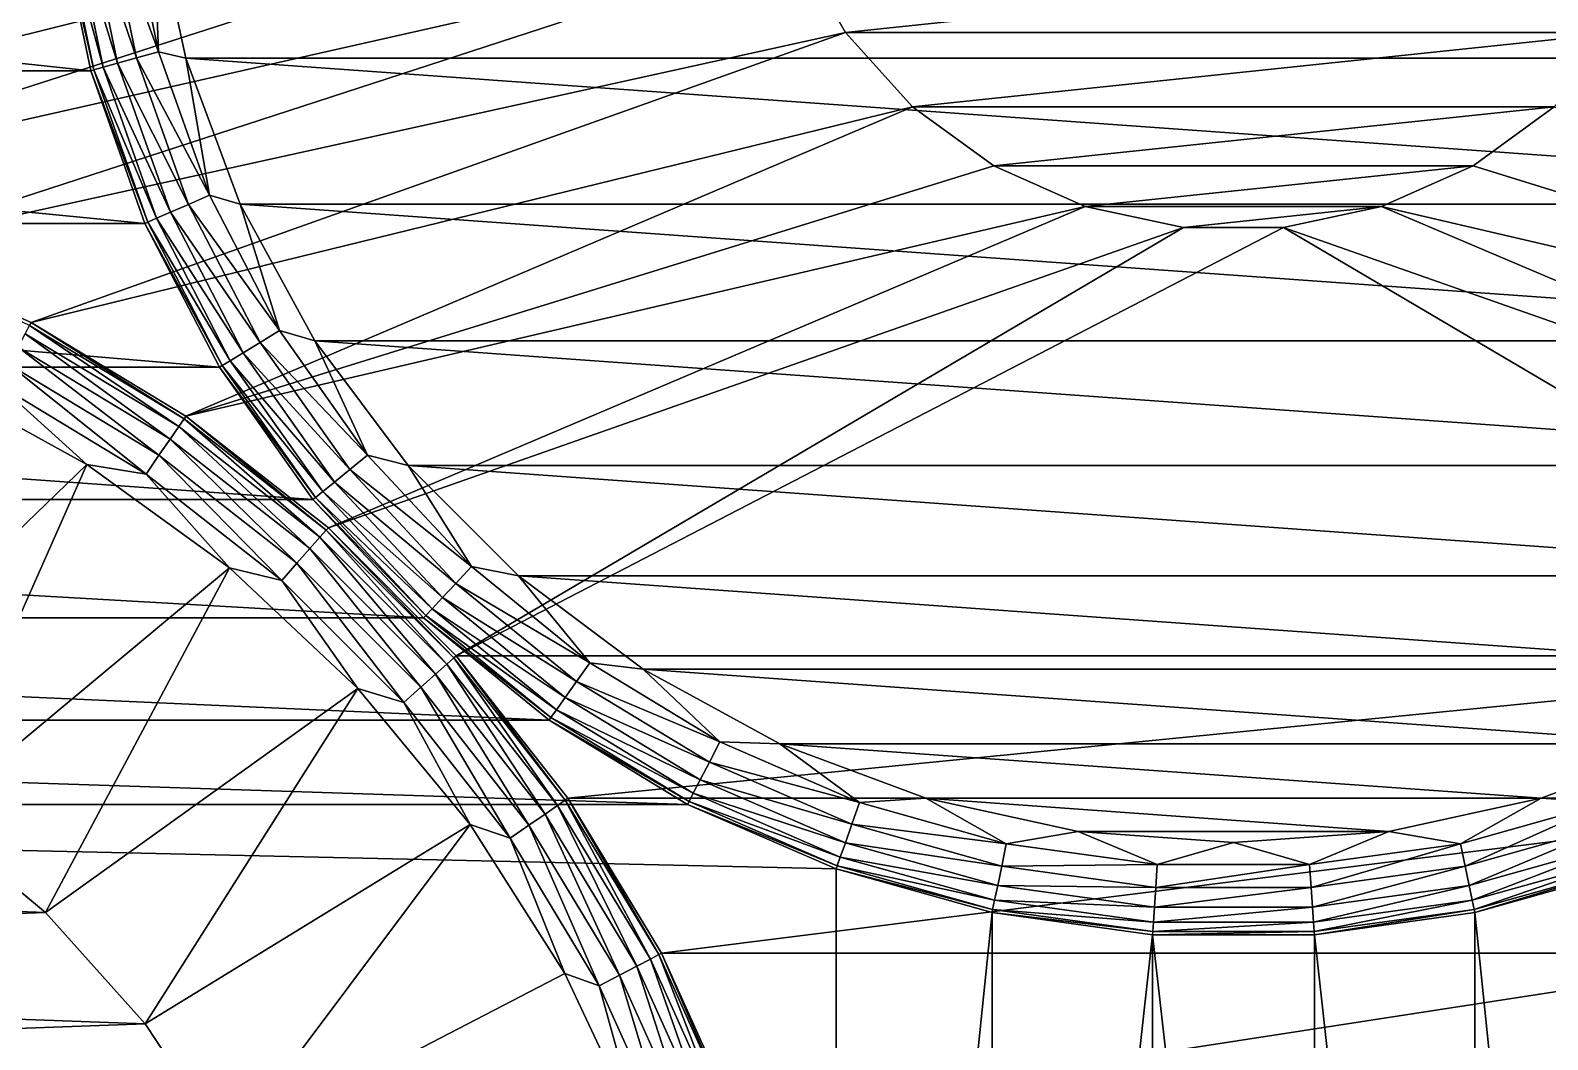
# Model space of a CAD drawing. Extents: x 464 to 15145, y 328 to 7622.
# Drawn here: x 4788 to 6263, y 4568 to 5550 of the extents above; entities that cross this region are included whole.
import ezdxf

# ---------------------------------------------------------------- set-up
doc = ezdxf.new("R2010")
doc.units = 0
doc.layers.get('0').update_dxf_attribs({"linetype": 'CONTINUOUS'})

msp = doc.modelspace()

# ---------------------------------------------------------------- linework, layer by layer
at = {"color": 7}
for points in [[(5531.9, 6011.6, -3744.1), (4111.2, 5432.7, -3744.1), (2690.5, 6011.6, -3744.1), (5531.9, 6011.6, -3744.1)], [(5501.8, 5918.9, -3744.1), (4111.2, 5432.7, -3744.1), (5531.9, 6011.6, -3744.1), (5501.8, 5918.9, -3744.1)], [(5501.8, 5918.9, -3744.1), (4286.9, 5422, -3744.1), (4111.2, 5432.7, -3744.1), (5501.8, 5918.9, -3744.1)], [(5491.6, 5821.9, -3744.1), (4286.9, 5422, -3744.1), (5501.8, 5918.9, -3744.1), (5491.6, 5821.9, -3744.1)], [(5501.8, 5725, -3744.1), (4286.9, 5422, -3744.1), (5491.6, 5821.9, -3744.1), (5501.8, 5725, -3744.1)], [(5501.8, 5725, -3744.1), (4460, 5390.3, -3744.1), (4286.9, 5422, -3744.1), (5501.8, 5725, -3744.1)], [(5531.9, 5632.3, -3744.1), (4460, 5390.3, -3744.1), (5501.8, 5725, -3744.1), (5531.9, 5632.3, -3744.1)], [(4841.3, 5668.4, -5189.8), (4826.7, 5666.4, -5170.7), (4872.6, 5517.8, -5189.8), (4841.3, 5668.4, -5189.8)], [(4860.2, 5671, -5204.5), (4841.3, 5668.4, -5189.8), (4891, 5523, -5204.5), (4860.2, 5671, -5204.5)], [(4891, 5523, -5204.5), (4841.3, 5668.4, -5189.8), (4872.6, 5517.8, -5189.8), (4891, 5523, -5204.5)], [(4912.4, 5529, -5213.7), (4882.3, 5674.1, -5213.7), (4860.2, 5671, -5204.5), (4912.4, 5529, -5213.7)], [(4912.4, 5529, -5213.7), (4860.2, 5671, -5204.5), (4891, 5523, -5204.5), (4912.4, 5529, -5213.7)], [(4912.4, 5529, -5213.7), (4906.9, 5670.8, -5216.8), (4882.3, 5674.1, -5213.7), (4912.4, 5529, -5213.7)], [(4912.4, 5529, -5213.7), (4939.1, 5522.8, -5216.8), (4906.9, 5670.8, -5216.8), (4912.4, 5529, -5213.7)], [(7008.9, 5670.8, -5216.8), (4906.9, 5670.8, -5216.8), (6976.7, 5522.8, -5216.8), (7008.9, 5670.8, -5216.8)], [(6976.7, 5522.8, -5216.8), (4906.9, 5670.8, -5216.8), (4939.1, 5522.8, -5216.8), (6976.7, 5522.8, -5216.8)], [(3375.9, 5510.5, -4432), (4846.5, 5510.5, -4432), (3408, 5664.7, -4432), (3375.9, 5510.5, -4432)], [(3408, 5664.7, -4432), (4846.5, 5510.5, -4432), (4814.5, 5664.7, -4432), (3408, 5664.7, -4432)], [(4814.5, 5664.7, -5124.5), (4849.6, 5511.4, -5148.4), (4817.6, 5665.2, -5148.4), (4814.5, 5664.7, -5124.5)], [(4846.5, 5510.5, -5124.5), (4849.6, 5511.4, -5148.4), (4814.5, 5664.7, -5124.5), (4846.5, 5510.5, -5124.5)], [(4846.5, 5510.5, -4432), (4846.5, 5510.5, -5124.5), (4814.5, 5664.7, -4432), (4846.5, 5510.5, -4432)], [(4814.5, 5664.7, -4432), (4846.5, 5510.5, -5124.5), (4814.5, 5664.7, -5124.5), (4814.5, 5664.7, -4432)], [(4826.7, 5666.4, -5170.7), (4817.6, 5665.2, -5148.4), (4858.5, 5513.9, -5170.7), (4826.7, 5666.4, -5170.7)], [(4858.5, 5513.9, -5170.7), (4817.6, 5665.2, -5148.4), (4849.6, 5511.4, -5148.4), (4858.5, 5513.9, -5170.7)], [(4872.6, 5517.8, -5189.8), (4826.7, 5666.4, -5170.7), (4858.5, 5513.9, -5170.7), (4872.6, 5517.8, -5189.8)], [(5531.9, 5632.3, -3744.1), (4628, 5337.9, -3744.1), (4460, 5390.3, -3744.1), (5531.9, 5632.3, -3744.1)], [(5580.7, 5547.8, -3744.1), (4628, 5337.9, -3744.1), (5531.9, 5632.3, -3744.1), (5580.7, 5547.8, -3744.1)], [(5531.9, 5632.3, -3744.1), (5531.9, 5632.3, -4528.9), (5580.7, 5547.8, -4528.9), (5531.9, 5632.3, -3744.1)], [(5531.9, 5632.3, -3744.1), (5580.7, 5547.8, -4528.9), (5580.7, 5547.8, -3744.1), (5531.9, 5632.3, -3744.1)], [(5531.9, 5632.3, -4528.9), (6383.9, 5632.3, -4528.9), (5580.7, 5547.8, -4528.9), (5531.9, 5632.3, -4528.9)], [(5580.7, 5547.8, -4528.9), (6383.9, 5632.3, -4528.9), (6335.1, 5547.8, -4528.9), (5580.7, 5547.8, -4528.9)], [(5580.7, 5547.8, -3744.1), (4788.5, 5265.7, -3744.1), (4628, 5337.9, -3744.1), (5580.7, 5547.8, -3744.1)], [(5645.9, 5475.4, -3744.1), (4788.5, 5265.7, -3744.1), (5580.7, 5547.8, -3744.1), (5645.9, 5475.4, -3744.1)], [(5580.7, 5547.8, -3744.1), (5580.7, 5547.8, -4528.9), (5645.9, 5475.4, -4528.9), (5580.7, 5547.8, -3744.1)], [(5580.7, 5547.8, -3744.1), (5645.9, 5475.4, -4528.9), (5645.9, 5475.4, -3744.1), (5580.7, 5547.8, -3744.1)], [(5580.7, 5547.8, -4528.9), (6335.1, 5547.8, -4528.9), (5645.9, 5475.4, -4528.9), (5580.7, 5547.8, -4528.9)], [(5645.9, 5475.4, -4528.9), (6335.1, 5547.8, -4528.9), (6269.9, 5475.4, -4528.9), (5645.9, 5475.4, -4528.9)], [(4891, 5523, -5204.5), (4872.6, 5517.8, -5189.8), (4941.6, 5380.5, -5204.5), (4891, 5523, -5204.5)], [(4962.1, 5389.4, -5213.7), (4912.4, 5529, -5213.7), (4891, 5523, -5204.5), (4962.1, 5389.4, -5213.7)], [(4962.1, 5389.4, -5213.7), (4891, 5523, -5204.5), (4941.6, 5380.5, -5204.5), (4962.1, 5389.4, -5213.7)], [(4962.1, 5389.4, -5213.7), (4939.1, 5522.8, -5216.8), (4912.4, 5529, -5213.7), (4962.1, 5389.4, -5213.7)], [(4962.1, 5389.4, -5213.7), (4992, 5380.8, -5216.8), (4939.1, 5522.8, -5216.8), (4962.1, 5389.4, -5213.7)], [(6976.7, 5522.8, -5216.8), (4939.1, 5522.8, -5216.8), (6923.8, 5380.8, -5216.8), (6976.7, 5522.8, -5216.8)], [(6923.8, 5380.8, -5216.8), (4939.1, 5522.8, -5216.8), (4992, 5380.8, -5216.8), (6923.8, 5380.8, -5216.8)], [(3323.2, 5362.1, -4432), (4899.3, 5362.1, -4432), (3375.9, 5510.5, -4432), (3323.2, 5362.1, -4432)], [(3375.9, 5510.5, -4432), (4899.3, 5362.1, -4432), (4846.5, 5510.5, -4432), (3375.9, 5510.5, -4432)], [(4846.5, 5510.5, -5124.5), (4902.2, 5363.3, -5148.4), (4849.6, 5511.4, -5148.4), (4846.5, 5510.5, -5124.5)], [(4899.3, 5362.1, -5124.5), (4902.2, 5363.3, -5148.4), (4846.5, 5510.5, -5124.5), (4899.3, 5362.1, -5124.5)], [(4899.3, 5362.1, -4432), (4899.3, 5362.1, -5124.5), (4846.5, 5510.5, -4432), (4899.3, 5362.1, -4432)], [(4846.5, 5510.5, -4432), (4899.3, 5362.1, -5124.5), (4846.5, 5510.5, -5124.5), (4846.5, 5510.5, -4432)], [(4858.5, 5513.9, -5170.7), (4849.6, 5511.4, -5148.4), (4910.6, 5367, -5170.7), (4858.5, 5513.9, -5170.7)], [(4910.6, 5367, -5170.7), (4849.6, 5511.4, -5148.4), (4902.2, 5363.3, -5148.4), (4910.6, 5367, -5170.7)], [(4872.6, 5517.8, -5189.8), (4858.5, 5513.9, -5170.7), (4924.1, 5372.9, -5189.8), (4872.6, 5517.8, -5189.8)], [(4924.1, 5372.9, -5189.8), (4858.5, 5513.9, -5170.7), (4910.6, 5367, -5170.7), (4924.1, 5372.9, -5189.8)], [(4941.6, 5380.5, -5204.5), (4872.6, 5517.8, -5189.8), (4924.1, 5372.9, -5189.8), (4941.6, 5380.5, -5204.5)], [(5645.9, 5475.4, -3744.1), (4939.1, 5174.7, -3744.1), (4788.5, 5265.7, -3744.1), (5645.9, 5475.4, -3744.1)], [(5724.8, 5418.1, -3744.1), (4939.1, 5174.7, -3744.1), (5645.9, 5475.4, -3744.1), (5724.8, 5418.1, -3744.1)], [(5645.9, 5475.4, -3744.1), (5645.9, 5475.4, -4528.9), (5724.8, 5418.1, -4528.9), (5645.9, 5475.4, -3744.1)], [(5645.9, 5475.4, -3744.1), (5724.8, 5418.1, -4528.9), (5724.8, 5418.1, -3744.1), (5645.9, 5475.4, -3744.1)], [(5645.9, 5475.4, -4528.9), (6269.9, 5475.4, -4528.9), (5724.8, 5418.1, -4528.9), (5645.9, 5475.4, -4528.9)], [(5724.8, 5418.1, -4528.9), (6269.9, 5475.4, -4528.9), (6191, 5418.1, -4528.9), (5724.8, 5418.1, -4528.9)], [(6269.9, 5475.4, -3744.1), (6976.7, 5174.7, -3744.1), (6191, 5418.1, -3744.1), (6269.9, 5475.4, -3744.1)], [(6191, 5418.1, -3744.1), (6191, 5418.1, -4528.9), (6269.9, 5475.4, -4528.9), (6191, 5418.1, -3744.1)], [(6191, 5418.1, -3744.1), (6269.9, 5475.4, -4528.9), (6269.9, 5475.4, -3744.1), (6191, 5418.1, -3744.1)], [(5813.8, 5378.4, -3744.1), (4939.1, 5174.7, -3744.1), (5724.8, 5418.1, -3744.1), (5813.8, 5378.4, -3744.1)], [(5724.8, 5418.1, -3744.1), (5724.8, 5418.1, -4528.9), (5813.8, 5378.4, -4528.9), (5724.8, 5418.1, -3744.1)], [(5724.8, 5418.1, -3744.1), (5813.8, 5378.4, -4528.9), (5813.8, 5378.4, -3744.1), (5724.8, 5418.1, -3744.1)], [(5724.8, 5418.1, -4528.9), (6191, 5418.1, -4528.9), (5813.8, 5378.4, -4528.9), (5724.8, 5418.1, -4528.9)], [(5813.8, 5378.4, -4528.9), (6191, 5418.1, -4528.9), (6102, 5378.4, -4528.9), (5813.8, 5378.4, -4528.9)], [(6191, 5418.1, -3744.1), (6976.7, 5174.7, -3744.1), (6102, 5378.4, -3744.1), (6191, 5418.1, -3744.1)], [(6102, 5378.4, -3744.1), (6102, 5378.4, -4528.9), (6191, 5418.1, -4528.9), (6102, 5378.4, -3744.1)], [(6102, 5378.4, -3744.1), (6191, 5418.1, -4528.9), (6191, 5418.1, -3744.1), (6102, 5378.4, -3744.1)], [(5030.2, 5257.8, -5213.7), (4962.1, 5389.4, -5213.7), (4941.6, 5380.5, -5204.5), (5030.2, 5257.8, -5213.7)], [(5030.2, 5257.8, -5213.7), (4992, 5380.8, -5216.8), (4962.1, 5389.4, -5213.7), (5030.2, 5257.8, -5213.7)], [(4924.1, 5372.9, -5189.8), (4910.6, 5367, -5170.7), (4994.9, 5236.3, -5189.8), (4924.1, 5372.9, -5189.8)], [(4941.6, 5380.5, -5204.5), (4924.1, 5372.9, -5189.8), (5011.2, 5246.2, -5204.5), (4941.6, 5380.5, -5204.5)], [(5011.2, 5246.2, -5204.5), (4924.1, 5372.9, -5189.8), (4994.9, 5236.3, -5189.8), (5011.2, 5246.2, -5204.5)], [(5813.8, 5378.4, -3744.1), (5077.7, 5066.1, -3744.1), (4939.1, 5174.7, -3744.1), (5813.8, 5378.4, -3744.1)], [(5030.2, 5257.8, -5213.7), (4941.6, 5380.5, -5204.5), (5011.2, 5246.2, -5204.5), (5030.2, 5257.8, -5213.7)], [(5030.2, 5257.8, -5213.7), (5064.6, 5247.8, -5216.8), (4992, 5380.8, -5216.8), (5030.2, 5257.8, -5213.7)], [(6923.8, 5380.8, -5216.8), (4992, 5380.8, -5216.8), (6851.2, 5247.8, -5216.8), (6923.8, 5380.8, -5216.8)], [(6851.2, 5247.8, -5216.8), (4992, 5380.8, -5216.8), (5064.6, 5247.8, -5216.8), (6851.2, 5247.8, -5216.8)], [(5909.2, 5358.2, -3744.1), (5077.7, 5066.1, -3744.1), (5813.8, 5378.4, -3744.1), (5909.2, 5358.2, -3744.1)], [(5813.8, 5378.4, -3744.1), (5813.8, 5378.4, -4528.9), (5909.2, 5358.2, -4528.9), (5813.8, 5378.4, -3744.1)], [(5813.8, 5378.4, -3744.1), (5909.2, 5358.2, -4528.9), (5909.2, 5358.2, -3744.1), (5813.8, 5378.4, -3744.1)], [(5813.8, 5378.4, -4528.9), (6102, 5378.4, -4528.9), (5909.2, 5358.2, -4528.9), (5813.8, 5378.4, -4528.9)], [(5909.2, 5358.2, -4528.9), (6102, 5378.4, -4528.9), (6006.6, 5358.2, -4528.9), (5909.2, 5358.2, -4528.9)], [(6102, 5378.4, -3744.1), (6838.1, 5066.1, -3744.1), (6006.6, 5358.2, -3744.1), (6102, 5378.4, -3744.1)], [(6006.6, 5358.2, -3744.1), (6006.6, 5358.2, -4528.9), (6102, 5378.4, -4528.9), (6006.6, 5358.2, -3744.1)], [(6006.6, 5358.2, -3744.1), (6102, 5378.4, -4528.9), (6102, 5378.4, -3744.1), (6006.6, 5358.2, -3744.1)], [(6102, 5378.4, -3744.1), (6976.7, 5174.7, -3744.1), (6838.1, 5066.1, -3744.1), (6102, 5378.4, -3744.1)], [(3250.7, 5222.2, -4432), (4971.8, 5222.2, -4432), (3323.2, 5362.1, -4432), (3250.7, 5222.2, -4432)], [(3323.2, 5362.1, -4432), (4971.8, 5222.2, -4432), (4899.3, 5362.1, -4432), (3323.2, 5362.1, -4432)], [(4899.3, 5362.1, -5124.5), (4974.5, 5223.9, -5148.4), (4902.2, 5363.3, -5148.4), (4899.3, 5362.1, -5124.5)], [(4971.8, 5222.2, -5124.5), (4974.5, 5223.9, -5148.4), (4899.3, 5362.1, -5124.5), (4971.8, 5222.2, -5124.5)], [(4971.8, 5222.2, -4432), (4971.8, 5222.2, -5124.5), (4899.3, 5362.1, -4432), (4971.8, 5222.2, -4432)], [(4899.3, 5362.1, -4432), (4971.8, 5222.2, -5124.5), (4899.3, 5362.1, -5124.5), (4899.3, 5362.1, -4432)], [(4910.6, 5367, -5170.7), (4902.2, 5363.3, -5148.4), (4982.3, 5228.6, -5170.7), (4910.6, 5367, -5170.7)], [(4982.3, 5228.6, -5170.7), (4902.2, 5363.3, -5148.4), (4974.5, 5223.9, -5148.4), (4982.3, 5228.6, -5170.7)], [(4994.9, 5236.3, -5189.8), (4910.6, 5367, -5170.7), (4982.3, 5228.6, -5170.7), (4994.9, 5236.3, -5189.8)], [(5909.2, 5358.2, -3744.1), (5202.1, 4941.7, -3744.1), (5077.7, 5066.1, -3744.1), (5909.2, 5358.2, -3744.1)], [(6713.7, 4941.7, -3744.1), (5202.1, 4941.7, -3744.1), (6006.6, 5358.2, -3744.1), (6713.7, 4941.7, -3744.1)], [(6006.6, 5358.2, -3744.1), (5202.1, 4941.7, -3744.1), (5909.2, 5358.2, -3744.1), (6006.6, 5358.2, -3744.1)], [(5909.2, 5358.2, -3744.1), (5909.2, 5358.2, -4528.9), (6006.6, 5358.2, -4528.9), (5909.2, 5358.2, -3744.1)], [(5909.2, 5358.2, -3744.1), (6006.6, 5358.2, -4528.9), (6006.6, 5358.2, -3744.1), (5909.2, 5358.2, -3744.1)], [(6006.6, 5358.2, -3744.1), (6838.1, 5066.1, -3744.1), (6713.7, 4941.7, -3744.1), (6006.6, 5358.2, -3744.1)], [(4788.5, 5265.7, -96.9), (4787.1, 5262.9, -73.1), (4628, 5337.9, -96.9), (4788.5, 5265.7, -96.9)], [(4788.5, 5265.7, -3744.1), (4788.5, 5265.7, -96.9), (4628, 5337.9, -3744.1), (4788.5, 5265.7, -3744.1)], [(4628, 5337.9, -3744.1), (4788.5, 5265.7, -96.9), (4628, 5337.9, -96.9), (4628, 5337.9, -3744.1)], [(4923.8, 5152.4, -31.7), (4776, 5241.8, -31.7), (4782.8, 5254.8, -50.8), (4923.8, 5152.4, -31.7)], [(4932.1, 5164.5, -50.8), (4782.8, 5254.8, -50.8), (4787.1, 5262.9, -73.1), (4932.1, 5164.5, -50.8)], [(4932.1, 5164.5, -50.8), (4923.8, 5152.4, -31.7), (4782.8, 5254.8, -50.8), (4932.1, 5164.5, -50.8)], [(4788.5, 5265.7, -96.9), (4937.4, 5172.1, -73.1), (4787.1, 5262.9, -73.1), (4788.5, 5265.7, -96.9)], [(4937.4, 5172.1, -73.1), (4932.1, 5164.5, -50.8), (4787.1, 5262.9, -73.1), (4937.4, 5172.1, -73.1)], [(4939.1, 5174.7, -96.9), (4937.4, 5172.1, -73.1), (4788.5, 5265.7, -96.9), (4939.1, 5174.7, -96.9)], [(4939.1, 5174.7, -3744.1), (4939.1, 5174.7, -96.9), (4788.5, 5265.7, -3744.1), (4939.1, 5174.7, -3744.1)], [(4788.5, 5265.7, -3744.1), (4939.1, 5174.7, -96.9), (4788.5, 5265.7, -96.9), (4788.5, 5265.7, -3744.1)], [(5115.7, 5136.7, -5213.7), (5030.2, 5257.8, -5213.7), (5011.2, 5246.2, -5204.5), (5115.7, 5136.7, -5213.7)], [(5115.7, 5136.7, -5213.7), (5064.6, 5247.8, -5216.8), (5030.2, 5257.8, -5213.7), (5115.7, 5136.7, -5213.7)], [(4912.9, 5136.7, -17), (4767.1, 5224.8, -17), (4776, 5241.8, -31.7), (4912.9, 5136.7, -17)], [(4923.8, 5152.4, -31.7), (4912.9, 5136.7, -17), (4776, 5241.8, -31.7), (4923.8, 5152.4, -31.7)], [(5011.2, 5246.2, -5204.5), (4994.9, 5236.3, -5189.8), (5098.4, 5122.7, -5204.5), (5011.2, 5246.2, -5204.5)], [(5115.7, 5136.7, -5213.7), (5011.2, 5246.2, -5204.5), (5098.4, 5122.7, -5204.5), (5115.7, 5136.7, -5213.7)], [(5115.7, 5136.7, -5213.7), (5155.4, 5126.6, -5216.8), (5064.6, 5247.8, -5216.8), (5115.7, 5136.7, -5213.7)], [(6851.2, 5247.8, -5216.8), (5064.6, 5247.8, -5216.8), (6760.4, 5126.6, -5216.8), (6851.2, 5247.8, -5216.8)], [(6760.4, 5126.6, -5216.8), (5064.6, 5247.8, -5216.8), (5155.4, 5126.6, -5216.8), (6760.4, 5126.6, -5216.8)], [(4900.3, 5118.3, -7.8), (4756.7, 5205.1, -7.8), (4767.1, 5224.8, -17), (4900.3, 5118.3, -7.8)], [(4912.9, 5136.7, -17), (4900.3, 5118.3, -7.8), (4767.1, 5224.8, -17), (4912.9, 5136.7, -17)], [(4982.3, 5228.6, -5170.7), (4974.5, 5223.9, -5148.4), (5072.2, 5101.3, -5170.7), (4982.3, 5228.6, -5170.7)], [(4994.9, 5236.3, -5189.8), (4982.3, 5228.6, -5170.7), (5083.6, 5110.6, -5189.8), (4994.9, 5236.3, -5189.8)], [(5083.6, 5110.6, -5189.8), (4982.3, 5228.6, -5170.7), (5072.2, 5101.3, -5170.7), (5083.6, 5110.6, -5189.8)], [(5098.4, 5122.7, -5204.5), (4994.9, 5236.3, -5189.8), (5083.6, 5110.6, -5189.8), (5098.4, 5122.7, -5204.5)], [(3159.9, 5093.5, -4432), (5062.6, 5093.5, -4432), (3250.7, 5222.2, -4432), (3159.9, 5093.5, -4432)], [(3250.7, 5222.2, -4432), (5062.6, 5093.5, -4432), (4971.8, 5222.2, -4432), (3250.7, 5222.2, -4432)], [(4842.7, 5127.8, -4.6), (4566.5, 4860.8, -4.6), (4692.5, 5210.4, -4.6), (4842.7, 5127.8, -4.6)], [(4842.7, 5127.8, -4.6), (4692.5, 5210.4, -4.6), (4756.7, 5205.1, -7.8), (4842.7, 5127.8, -4.6)], [(4971.8, 5222.2, -5124.5), (5065, 5095.5, -5148.4), (4974.5, 5223.9, -5148.4), (4971.8, 5222.2, -5124.5)], [(5062.6, 5093.5, -5124.5), (5065, 5095.5, -5148.4), (4971.8, 5222.2, -5124.5), (5062.6, 5093.5, -5124.5)], [(5062.6, 5093.5, -4432), (5062.6, 5093.5, -5124.5), (4971.8, 5222.2, -4432), (5062.6, 5093.5, -4432)], [(4971.8, 5222.2, -4432), (5062.6, 5093.5, -5124.5), (4971.8, 5222.2, -5124.5), (4971.8, 5222.2, -4432)], [(5072.2, 5101.3, -5170.7), (4974.5, 5223.9, -5148.4), (5065, 5095.5, -5148.4), (5072.2, 5101.3, -5170.7)], [(4900.3, 5118.3, -7.8), (4842.7, 5127.8, -4.6), (4756.7, 5205.1, -7.8), (4900.3, 5118.3, -7.8)], [(5069.5, 5056.9, -50.8), (4932.1, 5164.5, -50.8), (4937.4, 5172.1, -73.1), (5069.5, 5056.9, -50.8)], [(4939.1, 5174.7, -96.9), (5075.6, 5063.8, -73.1), (4937.4, 5172.1, -73.1), (4939.1, 5174.7, -96.9)], [(5075.6, 5063.8, -73.1), (5069.5, 5056.9, -50.8), (4937.4, 5172.1, -73.1), (5075.6, 5063.8, -73.1)], [(5077.7, 5066.1, -96.9), (5075.6, 5063.8, -73.1), (4939.1, 5174.7, -96.9), (5077.7, 5066.1, -96.9)], [(5077.7, 5066.1, -3744.1), (5077.7, 5066.1, -96.9), (4939.1, 5174.7, -3744.1), (5077.7, 5066.1, -3744.1)], [(4939.1, 5174.7, -3744.1), (5077.7, 5066.1, -96.9), (4939.1, 5174.7, -96.9), (4939.1, 5174.7, -3744.1)], [(5047.1, 5031.6, -17), (4912.9, 5136.7, -17), (4923.8, 5152.4, -31.7), (5047.1, 5031.6, -17)], [(5059.7, 5045.9, -31.7), (4923.8, 5152.4, -31.7), (4932.1, 5164.5, -50.8), (5059.7, 5045.9, -31.7)], [(5059.7, 5045.9, -31.7), (5047.1, 5031.6, -17), (4923.8, 5152.4, -31.7), (5059.7, 5045.9, -31.7)], [(5069.5, 5056.9, -50.8), (5059.7, 5045.9, -31.7), (4932.1, 5164.5, -50.8), (5069.5, 5056.9, -50.8)], [(5032.3, 5014.9, -7.8), (4900.3, 5118.3, -7.8), (4912.9, 5136.7, -17), (5032.3, 5014.9, -7.8)], [(5047.1, 5031.6, -17), (5032.3, 5014.9, -7.8), (4912.9, 5136.7, -17), (5047.1, 5031.6, -17)], [(5216.8, 5028.4, -5213.7), (5115.7, 5136.7, -5213.7), (5098.4, 5122.7, -5204.5), (5216.8, 5028.4, -5213.7)], [(5216.8, 5028.4, -5213.7), (5155.4, 5126.6, -5216.8), (5115.7, 5136.7, -5213.7), (5216.8, 5028.4, -5213.7)], [(4842.7, 5127.8, -4.6), (4690.6, 4785.1, -4.6), (4566.5, 4860.8, -4.6), (4842.7, 5127.8, -4.6)], [(4981.4, 5027.1, -4.6), (4690.6, 4785.1, -4.6), (4842.7, 5127.8, -4.6), (4981.4, 5027.1, -4.6)], [(4981.4, 5027.1, -4.6), (4842.7, 5127.8, -4.6), (4900.3, 5118.3, -7.8), (4981.4, 5027.1, -4.6)], [(5098.4, 5122.7, -5204.5), (5083.6, 5110.6, -5189.8), (5201.6, 5012.1, -5204.5), (5098.4, 5122.7, -5204.5)], [(5216.8, 5028.4, -5213.7), (5098.4, 5122.7, -5204.5), (5201.6, 5012.1, -5204.5), (5216.8, 5028.4, -5213.7)], [(5216.8, 5028.4, -5213.7), (5262.6, 5019.4, -5216.8), (5155.4, 5126.6, -5216.8), (5216.8, 5028.4, -5213.7)], [(6760.4, 5126.6, -5216.8), (5155.4, 5126.6, -5216.8), (6653.3, 5019.4, -5216.8), (6760.4, 5126.6, -5216.8)], [(6653.3, 5019.4, -5216.8), (5155.4, 5126.6, -5216.8), (5262.6, 5019.4, -5216.8), (6653.3, 5019.4, -5216.8)], [(5032.3, 5014.9, -7.8), (4981.4, 5027.1, -4.6), (4900.3, 5118.3, -7.8), (5032.3, 5014.9, -7.8)], [(5083.6, 5110.6, -5189.8), (5072.2, 5101.3, -5170.7), (5188.6, 4998.2, -5189.8), (5083.6, 5110.6, -5189.8)], [(5201.6, 5012.1, -5204.5), (5083.6, 5110.6, -5189.8), (5188.6, 4998.2, -5189.8), (5201.6, 5012.1, -5204.5)], [(3052.4, 4978.4, -4432), (5170.1, 4978.4, -4432), (3159.9, 5093.5, -4432), (3052.4, 4978.4, -4432)], [(3159.9, 5093.5, -4432), (5170.1, 4978.4, -4432), (5062.6, 5093.5, -4432), (3159.9, 5093.5, -4432)], [(5062.6, 5093.5, -5124.5), (5172.3, 4980.7, -5148.4), (5065, 5095.5, -5148.4), (5062.6, 5093.5, -5124.5)], [(5170.1, 4978.4, -5124.5), (5172.3, 4980.7, -5148.4), (5062.6, 5093.5, -5124.5), (5170.1, 4978.4, -5124.5)], [(5170.1, 4978.4, -4432), (5170.1, 4978.4, -5124.5), (5062.6, 5093.5, -4432), (5170.1, 4978.4, -4432)], [(5062.6, 5093.5, -4432), (5170.1, 4978.4, -5124.5), (5062.6, 5093.5, -5124.5), (5062.6, 5093.5, -4432)], [(5072.2, 5101.3, -5170.7), (5065, 5095.5, -5148.4), (5178.6, 4987.4, -5170.7), (5072.2, 5101.3, -5170.7)], [(5178.6, 4987.4, -5170.7), (5065, 5095.5, -5148.4), (5172.3, 4980.7, -5148.4), (5178.6, 4987.4, -5170.7)], [(5188.6, 4998.2, -5189.8), (5072.2, 5101.3, -5170.7), (5178.6, 4987.4, -5170.7), (5188.6, 4998.2, -5189.8)], [(5192.9, 4933.5, -50.8), (5069.5, 5056.9, -50.8), (5075.6, 5063.8, -73.1), (5192.9, 4933.5, -50.8)], [(5077.7, 5066.1, -96.9), (5199.8, 4939.6, -73.1), (5075.6, 5063.8, -73.1), (5077.7, 5066.1, -96.9)], [(5199.8, 4939.6, -73.1), (5192.9, 4933.5, -50.8), (5075.6, 5063.8, -73.1), (5199.8, 4939.6, -73.1)], [(5202.1, 4941.7, -96.9), (5199.8, 4939.6, -73.1), (5077.7, 5066.1, -96.9), (5202.1, 4941.7, -96.9)], [(5202.1, 4941.7, -3744.1), (5202.1, 4941.7, -96.9), (5077.7, 5066.1, -3744.1), (5202.1, 4941.7, -3744.1)], [(5077.7, 5066.1, -3744.1), (5202.1, 4941.7, -96.9), (5077.7, 5066.1, -96.9), (5077.7, 5066.1, -3744.1)], [(5181.9, 4923.8, -31.7), (5059.7, 5045.9, -31.7), (5069.5, 5056.9, -50.8), (5181.9, 4923.8, -31.7)], [(5192.9, 4933.5, -50.8), (5181.9, 4923.8, -31.7), (5069.5, 5056.9, -50.8), (5192.9, 4933.5, -50.8)], [(5167.6, 4911.1, -17), (5047.1, 5031.6, -17), (5059.7, 5045.9, -31.7), (5167.6, 4911.1, -17)], [(5181.9, 4923.8, -31.7), (5167.6, 4911.1, -17), (5059.7, 5045.9, -31.7), (5181.9, 4923.8, -31.7)], [(4981.4, 5027.1, -4.6), (4802.4, 4692.1, -4.6), (4690.6, 4785.1, -4.6), (4981.4, 5027.1, -4.6)], [(5106.3, 4909.7, -4.6), (4802.4, 4692.1, -4.6), (4981.4, 5027.1, -4.6), (5106.3, 4909.7, -4.6)], [(5106.3, 4909.7, -4.6), (4981.4, 5027.1, -4.6), (5032.3, 5014.9, -7.8), (5106.3, 4909.7, -4.6)], [(5150.9, 4896.3, -7.8), (5032.3, 5014.9, -7.8), (5047.1, 5031.6, -17), (5150.9, 4896.3, -7.8)], [(5167.6, 4911.1, -17), (5150.9, 4896.3, -7.8), (5047.1, 5031.6, -17), (5167.6, 4911.1, -17)], [(5331.8, 4934.9, -5213.7), (5216.8, 5028.4, -5213.7), (5201.6, 5012.1, -5204.5), (5331.8, 4934.9, -5213.7)], [(5331.8, 4934.9, -5213.7), (5262.6, 5019.4, -5216.8), (5216.8, 5028.4, -5213.7), (5331.8, 4934.9, -5213.7)], [(5331.8, 4934.9, -5213.7), (5383.8, 4928.6, -5216.8), (5262.6, 5019.4, -5216.8), (5331.8, 4934.9, -5213.7)], [(6653.3, 5019.4, -5216.8), (5262.6, 5019.4, -5216.8), (6532, 4928.6, -5216.8), (6653.3, 5019.4, -5216.8)], [(6532, 4928.6, -5216.8), (5262.6, 5019.4, -5216.8), (5383.8, 4928.6, -5216.8), (6532, 4928.6, -5216.8)], [(5150.9, 4896.3, -7.8), (5106.3, 4909.7, -4.6), (5032.3, 5014.9, -7.8), (5150.9, 4896.3, -7.8)], [(5201.6, 5012.1, -5204.5), (5188.6, 4998.2, -5189.8), (5318.9, 4916.7, -5204.5), (5201.6, 5012.1, -5204.5)], [(5331.8, 4934.9, -5213.7), (5201.6, 5012.1, -5204.5), (5318.9, 4916.7, -5204.5), (5331.8, 4934.9, -5213.7)], [(5188.6, 4998.2, -5189.8), (5178.6, 4987.4, -5170.7), (5307.9, 4901.1, -5189.8), (5188.6, 4998.2, -5189.8)], [(5318.9, 4916.7, -5204.5), (5188.6, 4998.2, -5189.8), (5307.9, 4901.1, -5189.8), (5318.9, 4916.7, -5204.5)], [(2930.2, 4879, -4432), (5292.3, 4879, -4432), (3052.4, 4978.4, -4432), (2930.2, 4879, -4432)], [(3052.4, 4978.4, -4432), (5292.3, 4879, -4432), (5170.1, 4978.4, -4432), (3052.4, 4978.4, -4432)], [(5170.1, 4978.4, -5124.5), (5294.1, 4881.6, -5148.4), (5172.3, 4980.7, -5148.4), (5170.1, 4978.4, -5124.5)], [(5292.3, 4879, -5124.5), (5294.1, 4881.6, -5148.4), (5170.1, 4978.4, -5124.5), (5292.3, 4879, -5124.5)], [(5292.3, 4879, -4432), (5292.3, 4879, -5124.5), (5170.1, 4978.4, -4432), (5292.3, 4879, -4432)], [(5170.1, 4978.4, -4432), (5292.3, 4879, -5124.5), (5170.1, 4978.4, -5124.5), (5170.1, 4978.4, -4432)], [(5178.6, 4987.4, -5170.7), (5172.3, 4980.7, -5148.4), (5299.5, 4889.1, -5170.7), (5178.6, 4987.4, -5170.7)], [(5299.5, 4889.1, -5170.7), (5172.3, 4980.7, -5148.4), (5294.1, 4881.6, -5148.4), (5299.5, 4889.1, -5170.7)], [(5307.9, 4901.1, -5189.8), (5178.6, 4987.4, -5170.7), (5299.5, 4889.1, -5170.7), (5307.9, 4901.1, -5189.8)], [(5288.4, 4787.8, -31.7), (5181.9, 4923.8, -31.7), (5192.9, 4933.5, -50.8), (5288.4, 4787.8, -31.7)], [(5300.5, 4796.1, -50.8), (5192.9, 4933.5, -50.8), (5199.8, 4939.6, -73.1), (5300.5, 4796.1, -50.8)], [(5300.5, 4796.1, -50.8), (5288.4, 4787.8, -31.7), (5192.9, 4933.5, -50.8), (5300.5, 4796.1, -50.8)], [(5202.1, 4941.7, -96.9), (5308.1, 4801.4, -73.1), (5199.8, 4939.6, -73.1), (5202.1, 4941.7, -96.9)], [(5308.1, 4801.4, -73.1), (5300.5, 4796.1, -50.8), (5199.8, 4939.6, -73.1), (5308.1, 4801.4, -73.1)], [(5310.7, 4803.1, -96.9), (5308.1, 4801.4, -73.1), (5202.1, 4941.7, -96.9), (5310.7, 4803.1, -96.9)], [(5310.7, 4803.1, -3744.1), (5310.7, 4803.1, -96.9), (5202.1, 4941.7, -3744.1), (5310.7, 4803.1, -3744.1)], [(5202.1, 4941.7, -3744.1), (5310.7, 4803.1, -96.9), (5202.1, 4941.7, -96.9), (5202.1, 4941.7, -3744.1)], [(6713.7, 4941.7, -3744.1), (5310.7, 4803.1, -3744.1), (5202.1, 4941.7, -3744.1), (6713.7, 4941.7, -3744.1)], [(6605.1, 4803.1, -3744.1), (5310.7, 4803.1, -3744.1), (6713.7, 4941.7, -3744.1), (6605.1, 4803.1, -3744.1)], [(5458.4, 4857.9, -5213.7), (5331.8, 4934.9, -5213.7), (5318.9, 4916.7, -5204.5), (5458.4, 4857.9, -5213.7)], [(5458.4, 4857.9, -5213.7), (5383.8, 4928.6, -5216.8), (5331.8, 4934.9, -5213.7), (5458.4, 4857.9, -5213.7)], [(5272.7, 4776.9, -17), (5167.6, 4911.1, -17), (5181.9, 4923.8, -31.7), (5272.7, 4776.9, -17)], [(5288.4, 4787.8, -31.7), (5272.7, 4776.9, -17), (5181.9, 4923.8, -31.7), (5288.4, 4787.8, -31.7)], [(5318.9, 4916.7, -5204.5), (5307.9, 4901.1, -5189.8), (5448.2, 4838.1, -5204.5), (5318.9, 4916.7, -5204.5)], [(5458.4, 4857.9, -5213.7), (5318.9, 4916.7, -5204.5), (5448.2, 4838.1, -5204.5), (5458.4, 4857.9, -5213.7)], [(5458.4, 4857.9, -5213.7), (5516.8, 4856, -5216.8), (5383.8, 4928.6, -5216.8), (5458.4, 4857.9, -5213.7)], [(6532, 4928.6, -5216.8), (5383.8, 4928.6, -5216.8), (6399, 4856, -5216.8), (6532, 4928.6, -5216.8)], [(6399, 4856, -5216.8), (5383.8, 4928.6, -5216.8), (5516.8, 4856, -5216.8), (6399, 4856, -5216.8)], [(5106.3, 4909.7, -4.6), (4899.4, 4583.8, -4.6), (4802.4, 4692.1, -4.6), (5106.3, 4909.7, -4.6)], [(5215.6, 4777.6, -4.6), (4899.4, 4583.8, -4.6), (5106.3, 4909.7, -4.6), (5215.6, 4777.6, -4.6)], [(5215.6, 4777.6, -4.6), (5106.3, 4909.7, -4.6), (5150.9, 4896.3, -7.8), (5215.6, 4777.6, -4.6)], [(5254.3, 4764.3, -7.8), (5150.9, 4896.3, -7.8), (5167.6, 4911.1, -17), (5254.3, 4764.3, -7.8)], [(5272.7, 4776.9, -17), (5254.3, 4764.3, -7.8), (5167.6, 4911.1, -17), (5272.7, 4776.9, -17)], [(5307.9, 4901.1, -5189.8), (5299.5, 4889.1, -5170.7), (5439.4, 4821.2, -5189.8), (5307.9, 4901.1, -5189.8)], [(5448.2, 4838.1, -5204.5), (5307.9, 4901.1, -5189.8), (5439.4, 4821.2, -5189.8), (5448.2, 4838.1, -5204.5)], [(5254.3, 4764.3, -7.8), (5215.6, 4777.6, -4.6), (5150.9, 4896.3, -7.8), (5254.3, 4764.3, -7.8)], [(5299.5, 4889.1, -5170.7), (5294.1, 4881.6, -5148.4), (5432.6, 4808.1, -5170.7), (5299.5, 4889.1, -5170.7)], [(5439.4, 4821.2, -5189.8), (5299.5, 4889.1, -5170.7), (5432.6, 4808.1, -5170.7), (5439.4, 4821.2, -5189.8)], [(2795.6, 4797.1, -4432), (5426.9, 4797.1, -4432), (2930.2, 4879, -4432), (2795.6, 4797.1, -4432)], [(2930.2, 4879, -4432), (5426.9, 4797.1, -4432), (5292.3, 4879, -4432), (2930.2, 4879, -4432)], [(5292.3, 4879, -5124.5), (5428.4, 4799.9, -5148.4), (5294.1, 4881.6, -5148.4), (5292.3, 4879, -5124.5)], [(5426.9, 4797.1, -5124.5), (5428.4, 4799.9, -5148.4), (5292.3, 4879, -5124.5), (5426.9, 4797.1, -5124.5)], [(5426.9, 4797.1, -4432), (5426.9, 4797.1, -5124.5), (5292.3, 4879, -4432), (5426.9, 4797.1, -4432)], [(5292.3, 4879, -4432), (5426.9, 4797.1, -5124.5), (5292.3, 4879, -5124.5), (5292.3, 4879, -4432)], [(5432.6, 4808.1, -5170.7), (5294.1, 4881.6, -5148.4), (5428.4, 4799.9, -5148.4), (5432.6, 4808.1, -5170.7)], [(5594.3, 4798.9, -5213.7), (5458.4, 4857.9, -5213.7), (5448.2, 4838.1, -5204.5), (5594.3, 4798.9, -5213.7)], [(5594.3, 4798.9, -5213.7), (5516.8, 4856, -5216.8), (5458.4, 4857.9, -5213.7), (5594.3, 4798.9, -5213.7)], [(5594.3, 4798.9, -5213.7), (5658.8, 4803.1, -5216.8), (5516.8, 4856, -5216.8), (5594.3, 4798.9, -5213.7)], [(6399, 4856, -5216.8), (5516.8, 4856, -5216.8), (6257.1, 4803.1, -5216.8), (6399, 4856, -5216.8)], [(6257.1, 4803.1, -5216.8), (5516.8, 4856, -5216.8), (5658.8, 4803.1, -5216.8), (6257.1, 4803.1, -5216.8)], [(6321.5, 4798.9, -5213.7), (6399, 4856, -5216.8), (6257.1, 4803.1, -5216.8), (6321.5, 4798.9, -5213.7)], [(5448.2, 4838.1, -5204.5), (5439.4, 4821.2, -5189.8), (5586.9, 4777.9, -5204.5), (5448.2, 4838.1, -5204.5)], [(5594.3, 4798.9, -5213.7), (5448.2, 4838.1, -5204.5), (5586.9, 4777.9, -5204.5), (5594.3, 4798.9, -5213.7)], [(5439.4, 4821.2, -5189.8), (5432.6, 4808.1, -5170.7), (5580.5, 4759.9, -5189.8), (5439.4, 4821.2, -5189.8)], [(5586.9, 4777.9, -5204.5), (5439.4, 4821.2, -5189.8), (5580.5, 4759.9, -5189.8), (5586.9, 4777.9, -5204.5)], [(2651.1, 4734.4, -4432), (5571.4, 3216.1, -4432), (2795.6, 4797.1, -4432), (2651.1, 4734.4, -4432)], [(2795.6, 4797.1, -4432), (5571.4, 3216.1, -4432), (5571.4, 4734.4, -4432), (2795.6, 4797.1, -4432)], [(2795.6, 4797.1, -4432), (5571.4, 4734.4, -4432), (5426.9, 4797.1, -4432), (2795.6, 4797.1, -4432)], [(5377.8, 4640, -31.7), (5288.4, 4787.8, -31.7), (5300.5, 4796.1, -50.8), (5377.8, 4640, -31.7)], [(5390.8, 4646.8, -50.8), (5300.5, 4796.1, -50.8), (5308.1, 4801.4, -73.1), (5390.8, 4646.8, -50.8)], [(5390.8, 4646.8, -50.8), (5377.8, 4640, -31.7), (5300.5, 4796.1, -50.8), (5390.8, 4646.8, -50.8)], [(5310.7, 4803.1, -96.9), (5398.9, 4651.1, -73.1), (5308.1, 4801.4, -73.1), (5310.7, 4803.1, -96.9)], [(5398.9, 4651.1, -73.1), (5390.8, 4646.8, -50.8), (5308.1, 4801.4, -73.1), (5398.9, 4651.1, -73.1)], [(5401.7, 4652.5, -96.9), (5398.9, 4651.1, -73.1), (5310.7, 4803.1, -96.9), (5401.7, 4652.5, -96.9)], [(5401.7, 4652.5, -3744.1), (5401.7, 4652.5, -96.9), (5310.7, 4803.1, -3744.1), (5401.7, 4652.5, -3744.1)], [(5310.7, 4803.1, -3744.1), (5401.7, 4652.5, -96.9), (5310.7, 4803.1, -96.9), (5310.7, 4803.1, -3744.1)], [(6605.1, 4803.1, -3744.1), (5401.7, 4652.5, -3744.1), (5310.7, 4803.1, -3744.1), (6605.1, 4803.1, -3744.1)], [(6514.1, 4652.5, -3744.1), (5401.7, 4652.5, -3744.1), (6605.1, 4803.1, -3744.1), (6514.1, 4652.5, -3744.1)], [(5426.9, 4797.1, -5124.5), (5572.5, 4737.3, -5148.4), (5428.4, 4799.9, -5148.4), (5426.9, 4797.1, -5124.5)], [(5571.4, 4734.4, -5124.5), (5572.5, 4737.3, -5148.4), (5426.9, 4797.1, -5124.5), (5571.4, 4734.4, -5124.5)], [(5571.4, 4734.4, -4432), (5571.4, 4734.4, -5124.5), (5426.9, 4797.1, -4432), (5571.4, 4734.4, -4432)], [(5426.9, 4797.1, -4432), (5571.4, 4734.4, -5124.5), (5426.9, 4797.1, -5124.5), (5426.9, 4797.1, -4432)], [(5432.6, 4808.1, -5170.7), (5428.4, 4799.9, -5148.4), (5575.5, 4746, -5170.7), (5432.6, 4808.1, -5170.7)], [(5575.5, 4746, -5170.7), (5428.4, 4799.9, -5148.4), (5572.5, 4737.3, -5148.4), (5575.5, 4746, -5170.7)], [(5580.5, 4759.9, -5189.8), (5432.6, 4808.1, -5170.7), (5575.5, 4746, -5170.7), (5580.5, 4759.9, -5189.8)], [(5737, 4758.9, -5213.7), (5594.3, 4798.9, -5213.7), (5586.9, 4777.9, -5204.5), (5737, 4758.9, -5213.7)], [(5737, 4758.9, -5213.7), (5658.8, 4803.1, -5216.8), (5594.3, 4798.9, -5213.7), (5737, 4758.9, -5213.7)], [(5737, 4758.9, -5213.7), (5806.8, 4770.9, -5216.8), (5658.8, 4803.1, -5216.8), (5737, 4758.9, -5213.7)], [(6257.1, 4803.1, -5216.8), (5658.8, 4803.1, -5216.8), (6109, 4770.9, -5216.8), (6257.1, 4803.1, -5216.8)], [(6109, 4770.9, -5216.8), (5658.8, 4803.1, -5216.8), (5806.8, 4770.9, -5216.8), (6109, 4770.9, -5216.8)], [(6178.8, 4758.9, -5213.7), (6257.1, 4803.1, -5216.8), (6109, 4770.9, -5216.8), (6178.8, 4758.9, -5213.7)], [(6321.5, 4798.9, -5213.7), (6257.1, 4803.1, -5216.8), (6178.8, 4758.9, -5213.7), (6321.5, 4798.9, -5213.7)], [(6321.5, 4798.9, -5213.7), (6178.8, 4758.9, -5213.7), (6183.3, 4737.1, -5204.5), (6321.5, 4798.9, -5213.7)], [(6321.5, 4798.9, -5213.7), (6183.3, 4737.1, -5204.5), (6329, 4777.9, -5204.5), (6321.5, 4798.9, -5213.7)], [(4802.4, 4692.1, -3744.1), (3474.3, 4740.6, -3744.1), (4690.6, 4785.1, -3744.1), (4802.4, 4692.1, -3744.1)], [(4802.4, 4692.1, -4.6), (4802.4, 4692.1, -1874.4), (4690.6, 4785.1, -4.6), (4802.4, 4692.1, -4.6)], [(4690.6, 4785.1, -4.6), (4802.4, 4692.1, -1874.4), (4690.6, 4785.1, -1874.4), (4690.6, 4785.1, -4.6)], [(4690.6, 4785.1, -3744.1), (4690.6, 4785.1, -1874.4), (4802.4, 4692.1, -3744.1), (4690.6, 4785.1, -3744.1)], [(4802.4, 4692.1, -3744.1), (4690.6, 4785.1, -1874.4), (4802.4, 4692.1, -1874.4), (4802.4, 4692.1, -3744.1)], [(5360.8, 4631.1, -17), (5272.7, 4776.9, -17), (5288.4, 4787.8, -31.7), (5360.8, 4631.1, -17)], [(5377.8, 4640, -31.7), (5360.8, 4631.1, -17), (5288.4, 4787.8, -31.7), (5377.8, 4640, -31.7)], [(5215.6, 4777.6, -4.6), (4979.6, 4462.6, -4.6), (4899.4, 4583.8, -4.6), (5215.6, 4777.6, -4.6)], [(5307.5, 4632.9, -4.6), (4979.6, 4462.6, -4.6), (5215.6, 4777.6, -4.6), (5307.5, 4632.9, -4.6)], [(5307.5, 4632.9, -4.6), (5215.6, 4777.6, -4.6), (5254.3, 4764.3, -7.8), (5307.5, 4632.9, -4.6)], [(5341.1, 4620.7, -7.8), (5254.3, 4764.3, -7.8), (5272.7, 4776.9, -17), (5341.1, 4620.7, -7.8)], [(5360.8, 4631.1, -17), (5341.1, 4620.7, -7.8), (5272.7, 4776.9, -17), (5360.8, 4631.1, -17)], [(5586.9, 4777.9, -5204.5), (5580.5, 4759.9, -5189.8), (5732.5, 4737.1, -5204.5), (5586.9, 4777.9, -5204.5)], [(5737, 4758.9, -5213.7), (5586.9, 4777.9, -5204.5), (5732.5, 4737.1, -5204.5), (5737, 4758.9, -5213.7)], [(5883.8, 4738.7, -5213.7), (5806.8, 4770.9, -5216.8), (5737, 4758.9, -5213.7), (5883.8, 4738.7, -5213.7)], [(5883.8, 4738.7, -5213.7), (5957.9, 4760.1, -5216.8), (5806.8, 4770.9, -5216.8), (5883.8, 4738.7, -5213.7)], [(6109, 4770.9, -5216.8), (5806.8, 4770.9, -5216.8), (5957.9, 4760.1, -5216.8), (6109, 4770.9, -5216.8)], [(6032, 4738.7, -5213.7), (6109, 4770.9, -5216.8), (5957.9, 4760.1, -5216.8), (6032, 4738.7, -5213.7)], [(6178.8, 4758.9, -5213.7), (6109, 4770.9, -5216.8), (6032, 4738.7, -5213.7), (6178.8, 4758.9, -5213.7)], [(6183.3, 4737.1, -5204.5), (6187.2, 4718.4, -5189.8), (6329, 4777.9, -5204.5), (6183.3, 4737.1, -5204.5)], [(6329, 4777.9, -5204.5), (6187.2, 4718.4, -5189.8), (6335.4, 4759.9, -5189.8), (6329, 4777.9, -5204.5)], [(5341.1, 4620.7, -7.8), (5307.5, 4632.9, -4.6), (5254.3, 4764.3, -7.8), (5341.1, 4620.7, -7.8)], [(5580.5, 4759.9, -5189.8), (5575.5, 4746, -5170.7), (5728.6, 4718.4, -5189.8), (5580.5, 4759.9, -5189.8)], [(5732.5, 4737.1, -5204.5), (5580.5, 4759.9, -5189.8), (5728.6, 4718.4, -5189.8), (5732.5, 4737.1, -5204.5)], [(5883.8, 4738.7, -5213.7), (5737, 4758.9, -5213.7), (5732.5, 4737.1, -5204.5), (5883.8, 4738.7, -5213.7)], [(6032, 4738.7, -5213.7), (5957.9, 4760.1, -5216.8), (5883.8, 4738.7, -5213.7), (6032, 4738.7, -5213.7)], [(6178.8, 4758.9, -5213.7), (6032, 4738.7, -5213.7), (6033.5, 4716.5, -5204.5), (6178.8, 4758.9, -5213.7)], [(6178.8, 4758.9, -5213.7), (6033.5, 4716.5, -5204.5), (6183.3, 4737.1, -5204.5), (6178.8, 4758.9, -5213.7)], [(6187.2, 4718.4, -5189.8), (6190.2, 4704, -5170.7), (6335.4, 4759.9, -5189.8), (6187.2, 4718.4, -5189.8)], [(6335.4, 4759.9, -5189.8), (6190.2, 4704, -5170.7), (6340.3, 4746, -5170.7), (6335.4, 4759.9, -5189.8)], [(4802.4, 4692.1, -3744.1), (3369.6, 4639.7, -3744.1), (3474.3, 4740.6, -3744.1), (4802.4, 4692.1, -3744.1)], [(5571.4, 4734.4, -5124.5), (5723.7, 4695, -5148.4), (5572.5, 4737.3, -5148.4), (5571.4, 4734.4, -5124.5)], [(5575.5, 4746, -5170.7), (5572.5, 4737.3, -5148.4), (5725.6, 4704, -5170.7), (5575.5, 4746, -5170.7)], [(5725.6, 4704, -5170.7), (5572.5, 4737.3, -5148.4), (5723.7, 4695, -5148.4), (5725.6, 4704, -5170.7)], [(5728.6, 4718.4, -5189.8), (5575.5, 4746, -5170.7), (5725.6, 4704, -5170.7), (5728.6, 4718.4, -5189.8)], [(5732.5, 4737.1, -5204.5), (5728.6, 4718.4, -5189.8), (5882.3, 4716.5, -5204.5), (5732.5, 4737.1, -5204.5)], [(5883.8, 4738.7, -5213.7), (5732.5, 4737.1, -5204.5), (5882.3, 4716.5, -5204.5), (5883.8, 4738.7, -5213.7)], [(6032, 4738.7, -5213.7), (5883.8, 4738.7, -5213.7), (5882.3, 4716.5, -5204.5), (6032, 4738.7, -5213.7)], [(6032, 4738.7, -5213.7), (5882.3, 4716.5, -5204.5), (6033.5, 4716.5, -5204.5), (6032, 4738.7, -5213.7)], [(6033.5, 4716.5, -5204.5), (6034.8, 4697.4, -5189.8), (6183.3, 4737.1, -5204.5), (6033.5, 4716.5, -5204.5)], [(6183.3, 4737.1, -5204.5), (6034.8, 4697.4, -5189.8), (6187.2, 4718.4, -5189.8), (6183.3, 4737.1, -5204.5)], [(6190.2, 4704, -5170.7), (6192.1, 4695, -5148.4), (6340.3, 4746, -5170.7), (6190.2, 4704, -5170.7)], [(6340.3, 4746, -5170.7), (6192.1, 4695, -5148.4), (6343.4, 4737.3, -5148.4), (6340.3, 4746, -5170.7)], [(6192.7, 4691.9, -5124.5), (6343.4, 4737.3, -5148.4), (6192.1, 4695, -5148.4), (6192.7, 4691.9, -5124.5)], [(6344.4, 4734.4, -5124.5), (6343.4, 4737.3, -5148.4), (6192.7, 4691.9, -5124.5), (6344.4, 4734.4, -5124.5)], [(2651.1, 3216.1, -4432), (5426.9, 3153.3, -4432), (2651.1, 4734.4, -4432), (2651.1, 3216.1, -4432)], [(5426.9, 3153.3, -4432), (5571.4, 3216.1, -4432), (2651.1, 4734.4, -4432), (5426.9, 3153.3, -4432)], [(5723.1, 4691.9, -5124.5), (5723.7, 4695, -5148.4), (5571.4, 4734.4, -5124.5), (5723.1, 4691.9, -5124.5)], [(5723.1, 4691.9, -4432), (5723.1, 4691.9, -5124.5), (5571.4, 4734.4, -4432), (5723.1, 4691.9, -4432)], [(5571.4, 4734.4, -4432), (5723.1, 4691.9, -5124.5), (5571.4, 4734.4, -5124.5), (5571.4, 4734.4, -4432)], [(5571.4, 4734.4, -4432), (5571.4, 3216.1, -4432), (5723.1, 4691.9, -4432), (5571.4, 4734.4, -4432)], [(6344.4, 4734.4, -4432), (6344.4, 4734.4, -5124.5), (6192.7, 4691.9, -4432), (6344.4, 4734.4, -4432)], [(6192.7, 4691.9, -4432), (6344.4, 4734.4, -5124.5), (6192.7, 4691.9, -5124.5), (6192.7, 4691.9, -4432)], [(6344.4, 3216.1, -4432), (6344.4, 4734.4, -4432), (6192.7, 4691.9, -4432), (6344.4, 3216.1, -4432)], [(5728.6, 4718.4, -5189.8), (5725.6, 4704, -5170.7), (5881, 4697.4, -5189.8), (5728.6, 4718.4, -5189.8)], [(5882.3, 4716.5, -5204.5), (5728.6, 4718.4, -5189.8), (5881, 4697.4, -5189.8), (5882.3, 4716.5, -5204.5)], [(5882.3, 4716.5, -5204.5), (5881, 4697.4, -5189.8), (6033.5, 4716.5, -5204.5), (5882.3, 4716.5, -5204.5)], [(6033.5, 4716.5, -5204.5), (5881, 4697.4, -5189.8), (6034.8, 4697.4, -5189.8), (6033.5, 4716.5, -5204.5)], [(6034.8, 4697.4, -5189.8), (6035.8, 4682.8, -5170.7), (6187.2, 4718.4, -5189.8), (6034.8, 4697.4, -5189.8)], [(6187.2, 4718.4, -5189.8), (6035.8, 4682.8, -5170.7), (6190.2, 4704, -5170.7), (6187.2, 4718.4, -5189.8)], [(5723.1, 4691.9, -5124.5), (5879.4, 4673.6, -5148.4), (5723.7, 4695, -5148.4), (5723.1, 4691.9, -5124.5)], [(5725.6, 4704, -5170.7), (5723.7, 4695, -5148.4), (5880, 4682.8, -5170.7), (5725.6, 4704, -5170.7)], [(5880, 4682.8, -5170.7), (5723.7, 4695, -5148.4), (5879.4, 4673.6, -5148.4), (5880, 4682.8, -5170.7)], [(5881, 4697.4, -5189.8), (5725.6, 4704, -5170.7), (5880, 4682.8, -5170.7), (5881, 4697.4, -5189.8)], [(5881, 4697.4, -5189.8), (5880, 4682.8, -5170.7), (6034.8, 4697.4, -5189.8), (5881, 4697.4, -5189.8)], [(6034.8, 4697.4, -5189.8), (5880, 4682.8, -5170.7), (6035.8, 4682.8, -5170.7), (6034.8, 4697.4, -5189.8)], [(6035.8, 4682.8, -5170.7), (6036.5, 4673.6, -5148.4), (6190.2, 4704, -5170.7), (6035.8, 4682.8, -5170.7)], [(6190.2, 4704, -5170.7), (6036.5, 4673.6, -5148.4), (6192.1, 4695, -5148.4), (6190.2, 4704, -5170.7)], [(6036.7, 4670.4, -5124.5), (6192.1, 4695, -5148.4), (6036.5, 4673.6, -5148.4), (6036.7, 4670.4, -5124.5)], [(6192.7, 4691.9, -5124.5), (6192.1, 4695, -5148.4), (6036.7, 4670.4, -5124.5), (6192.7, 4691.9, -5124.5)], [(4899.4, 4583.8, -3744.1), (3369.6, 4639.7, -3744.1), (4802.4, 4692.1, -3744.1), (4899.4, 4583.8, -3744.1)], [(4899.4, 4583.8, -4.6), (4899.4, 4583.8, -1874.4), (4802.4, 4692.1, -4.6), (4899.4, 4583.8, -4.6)], [(4802.4, 4692.1, -4.6), (4899.4, 4583.8, -1874.4), (4802.4, 4692.1, -1874.4), (4802.4, 4692.1, -4.6)], [(4802.4, 4692.1, -3744.1), (4802.4, 4692.1, -1874.4), (4899.4, 4583.8, -3744.1), (4802.4, 4692.1, -3744.1)], [(4899.4, 4583.8, -3744.1), (4802.4, 4692.1, -1874.4), (4899.4, 4583.8, -1874.4), (4899.4, 4583.8, -3744.1)], [(5723.1, 4691.9, -4432), (5571.4, 3216.1, -4432), (5723.1, 3258.6, -4432), (5723.1, 4691.9, -4432)], [(5879.1, 4670.4, -5124.5), (5879.4, 4673.6, -5148.4), (5723.1, 4691.9, -5124.5), (5879.1, 4670.4, -5124.5)], [(5879.1, 4670.4, -4432), (5879.1, 4670.4, -5124.5), (5723.1, 4691.9, -4432), (5879.1, 4670.4, -4432)], [(5723.1, 4691.9, -4432), (5879.1, 4670.4, -5124.5), (5723.1, 4691.9, -5124.5), (5723.1, 4691.9, -4432)], [(5723.1, 4691.9, -4432), (5723.1, 3258.6, -4432), (5879.1, 4670.4, -4432), (5723.1, 4691.9, -4432)], [(5880, 4682.8, -5170.7), (5879.4, 4673.6, -5148.4), (6035.8, 4682.8, -5170.7), (5880, 4682.8, -5170.7)], [(6035.8, 4682.8, -5170.7), (5879.4, 4673.6, -5148.4), (6036.5, 4673.6, -5148.4), (6035.8, 4682.8, -5170.7)], [(6192.7, 4691.9, -4432), (6192.7, 4691.9, -5124.5), (6036.7, 4670.4, -4432), (6192.7, 4691.9, -4432)], [(6036.7, 4670.4, -4432), (6192.7, 4691.9, -5124.5), (6036.7, 4670.4, -5124.5), (6036.7, 4670.4, -4432)], [(6036.7, 4670.4, -4432), (6192.7, 3258.6, -4432), (6192.7, 4691.9, -4432), (6036.7, 4670.4, -4432)], [(6192.7, 4691.9, -4432), (6192.7, 3258.6, -4432), (6344.4, 3216.1, -4432), (6192.7, 4691.9, -4432)], [(5879.1, 4670.4, -4432), (5723.1, 3258.6, -4432), (5879.1, 3280.1, -4432), (5879.1, 4670.4, -4432)], [(6036.7, 4670.4, -5124.5), (6036.5, 4673.6, -5148.4), (5879.1, 4670.4, -5124.5), (6036.7, 4670.4, -5124.5)], [(5879.1, 4670.4, -5124.5), (6036.5, 4673.6, -5148.4), (5879.4, 4673.6, -5148.4), (5879.1, 4670.4, -5124.5)], [(6036.7, 4670.4, -4432), (6036.7, 4670.4, -5124.5), (5879.1, 4670.4, -4432), (6036.7, 4670.4, -4432)], [(5879.1, 4670.4, -4432), (6036.7, 4670.4, -5124.5), (5879.1, 4670.4, -5124.5), (5879.1, 4670.4, -4432)], [(5879.1, 4670.4, -4432), (5879.1, 3280.1, -4432), (6036.7, 3280.1, -4432), (5879.1, 4670.4, -4432)], [(5879.1, 4670.4, -4432), (6036.7, 3280.1, -4432), (6036.7, 4670.4, -4432), (5879.1, 4670.4, -4432)], [(6036.7, 4670.4, -4432), (6036.7, 3280.1, -4432), (6192.7, 3258.6, -4432), (6036.7, 4670.4, -4432)], [(5462.4, 4487.7, -50.8), (5390.8, 4646.8, -50.8), (5398.9, 4651.1, -73.1), (5462.4, 4487.7, -50.8)], [(5401.7, 4652.5, -96.9), (5471, 4490.9, -73.1), (5398.9, 4651.1, -73.1), (5401.7, 4652.5, -96.9)], [(5471, 4490.9, -73.1), (5462.4, 4487.7, -50.8), (5398.9, 4651.1, -73.1), (5471, 4490.9, -73.1)], [(5473.9, 4492, -96.9), (5471, 4490.9, -73.1), (5401.7, 4652.5, -96.9), (5473.9, 4492, -96.9)], [(5473.9, 4492, -3744.1), (5473.9, 4492, -96.9), (5401.7, 4652.5, -3744.1), (5473.9, 4492, -3744.1)], [(5401.7, 4652.5, -3744.1), (5473.9, 4492, -96.9), (5401.7, 4652.5, -96.9), (5401.7, 4652.5, -3744.1)], [(6514.1, 4652.5, -3744.1), (5473.9, 4492, -3744.1), (5401.7, 4652.5, -3744.1), (6514.1, 4652.5, -3744.1)], [(6441.9, 4492, -3744.1), (5473.9, 4492, -3744.1), (6514.1, 4652.5, -3744.1), (6441.9, 4492, -3744.1)], [(4899.4, 4583.8, -3744.1), (3280.8, 4524.7, -3744.1), (3369.6, 4639.7, -3744.1), (4899.4, 4583.8, -3744.1)], [(5430.8, 4475.7, -17), (5360.8, 4631.1, -17), (5377.8, 4640, -31.7), (5430.8, 4475.7, -17)], [(5448.7, 4482.5, -31.7), (5377.8, 4640, -31.7), (5390.8, 4646.8, -50.8), (5448.7, 4482.5, -31.7)], [(5448.7, 4482.5, -31.7), (5430.8, 4475.7, -17), (5377.8, 4640, -31.7), (5448.7, 4482.5, -31.7)], [(5462.4, 4487.7, -50.8), (5448.7, 4482.5, -31.7), (5390.8, 4646.8, -50.8), (5462.4, 4487.7, -50.8)], [(5380.5, 4477.8, -4.6), (4979.6, 4462.6, -4.6), (5307.5, 4632.9, -4.6), (5380.5, 4477.8, -4.6)], [(5380.5, 4477.8, -4.6), (5307.5, 4632.9, -4.6), (5341.1, 4620.7, -7.8), (5380.5, 4477.8, -4.6)], [(5410, 4467.8, -7.8), (5341.1, 4620.7, -7.8), (5360.8, 4631.1, -17), (5410, 4467.8, -7.8)], [(5410, 4467.8, -7.8), (5380.5, 4477.8, -4.6), (5341.1, 4620.7, -7.8), (5410, 4467.8, -7.8)], [(5430.8, 4475.7, -17), (5410, 4467.8, -7.8), (5360.8, 4631.1, -17), (5430.8, 4475.7, -17)], [(4979.6, 4462.6, -3744.1), (3280.8, 4524.7, -3744.1), (4899.4, 4583.8, -3744.1), (4979.6, 4462.6, -3744.1)], [(4979.6, 4462.6, -4.6), (4979.6, 4462.6, -1874.4), (4899.4, 4583.8, -4.6), (4979.6, 4462.6, -4.6)], [(4899.4, 4583.8, -4.6), (4979.6, 4462.6, -1874.4), (4899.4, 4583.8, -1874.4), (4899.4, 4583.8, -4.6)], [(4899.4, 4583.8, -3744.1), (4899.4, 4583.8, -1874.4), (4979.6, 4462.6, -3744.1), (4899.4, 4583.8, -3744.1)], [(4979.6, 4462.6, -3744.1), (4899.4, 4583.8, -1874.4), (4979.6, 4462.6, -1874.4), (4979.6, 4462.6, -3744.1)]]:
    msp.add_3dface(points, dxfattribs=at)

doc.saveas('drawing.dxf')
